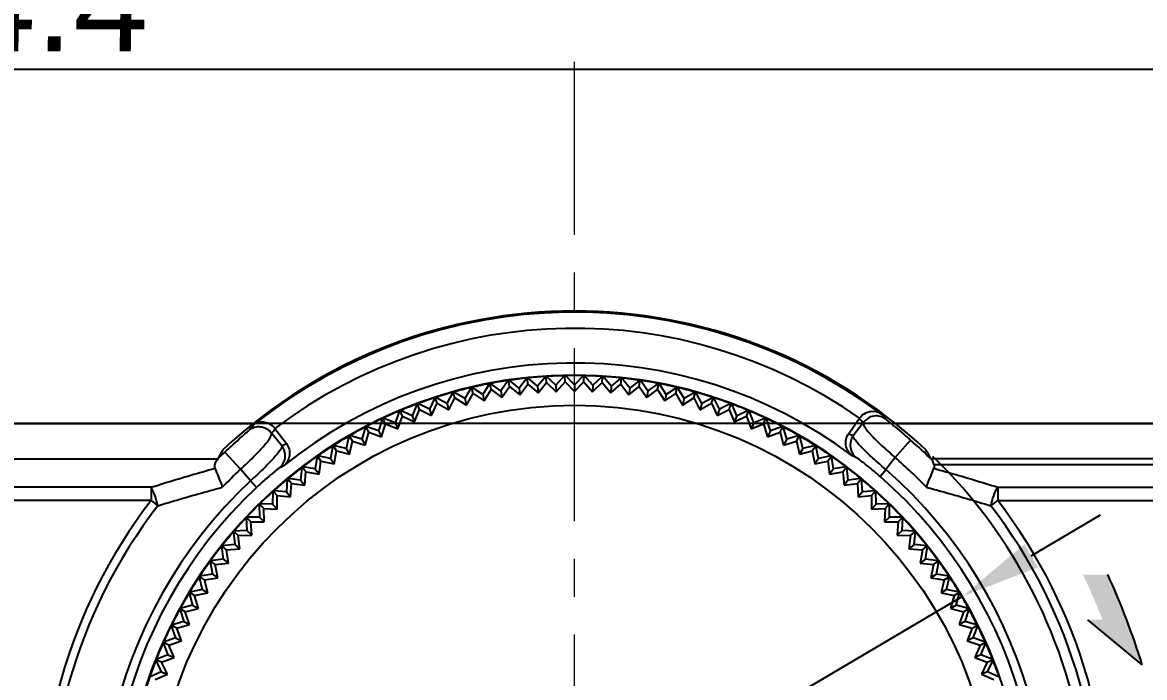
# Model space of a CAD drawing. Header units: millimetres. Extents: x 509 to 2357, y -197 to 647.
# Drawn here: x 2066.42 to 2101.29, y 605.44 to 625.79 of the extents above; entities that cross this region are included whole.
import ezdxf

# ---------------------------------------------------------------- set-up
doc = ezdxf.new("R2010")
doc.units = ezdxf.units.MM
doc.header["$PDMODE"] = 3
doc.header["$PDSIZE"] = 0.7
doc.linetypes.add('CENTER', pattern=[17.8, 10.75, -2.35, 2.35, -2.35])
doc.layers.get('0').update_dxf_attribs({"linetype": 'CONTINUOUS'})
doc.layers.get('Defpoints').update_dxf_attribs({"linetype": 'CONTINUOUS'})
doc.layers.add('3', color=112, linetype='CENTER', lineweight=15)
doc.layers.add('Dim', color=1, linetype='CONTINUOUS')
doc.layers.add('SU', color=7, linetype='CONTINUOUS')
doc.styles.add('OMI-1', font='arial.ttf', dxfattribs={"oblique": 1, "height": 3})
doc.dimstyles.new('1', dxfattribs={"dimtxt": 5, "dimasz": 2.5, "dimexe": 0.8, "dimexo": 0.3, "dimgap": 0.5, "dimtad": 1, "dimtoh": 1, "dimdec": 1, "dimzin": 0, "dimdsep": 46, "dimtxsty": 'OMI-1', "dimcen": 0, "dimclrd": 256, "dimclre": 256, "dimclrt": 256, "dimadec": 0, "dimazin": 0, "dimtfac": 0.8, "dimtdec": 1, "dimtix": 1, "dimtmove": 0, "dimatfit": 3, "dimfxl": 1, "dimtolj": 1, "dimtzin": 0, "dimarcsym": 0})

# ---------------------------------------------------------------- blocks, each defined once
blk = doc.blocks.new('*D4157')
at = {"layer": 'Defpoints', "color": 0}
for p in [(2099.283, 603.815), (2083.571, 600.835)]:
    blk.add_point(p, dxfattribs=at)
at = {"layer": 'Dim', "lineweight": -2}
for p, q in [((2101.739, 604.281), (2104.195, 604.747)), ((2115.731, 604.747), (2104.195, 604.747)), ((2083.571, 600.835), (2099.283, 603.815))]:
    blk.add_line(p, q, dxfattribs=at)
blk.add_arc((2083.571, 600.835), 15.991, 7.8728, 45.8284, dxfattribs=at)
at = {"layer": 'Dim'}
blk.add_solid([(2101.661, 604.691), (2101.816, 603.872), (2099.283, 603.815)], dxfattribs=at)
at = {"layer": 'Dim', "insert": (2110.213, 606.779), "char_height": 3, "attachment_point": 5, "style": 'OMI-1'}
blk.add_mtext('\\A1;R16.0', dxfattribs=at)
blk = doc.blocks.new('*D4158')
at = {"layer": 'Defpoints', "color": 0}
for p in [(2095.614, 607.948), (2071.529, 593.723)]:
    blk.add_point(p, dxfattribs=at)
at = {"layer": 'Dim', "lineweight": -2}
for p, q in [((2097.767, 609.219), (2099.919, 610.491)), ((2095.614, 607.948), (2071.529, 593.723)), ((2069.376, 592.452), (2059.505, 586.621)), ((2043.975, 586.621), (2059.505, 586.621))]:
    blk.add_line(p, q, dxfattribs=at)
blk.add_arc((2083.571, 600.835), 13.986, 125.9748, 213.8448, dxfattribs=at)
at = {"layer": 'Dim'}
for points in [[(2097.555, 609.578), (2097.978, 608.861), (2095.614, 607.948)], [(2069.588, 592.093), (2069.165, 592.81), (2071.529, 593.723)]]:
    blk.add_solid(points, dxfattribs=at)
at = {"layer": 'Dim', "insert": (2049.611, 588.737), "char_height": 3, "attachment_point": 5, "style": 'OMI-1'}
blk.add_mtext('\\A1;∅28.0', dxfattribs=at)
blk = doc.blocks.new('*D4173')
at = {"layer": 'Defpoints', "color": 0}
for p in [(2162.271, 624.344), (1967.871, 611.35), (2162.271, 611.35)]:
    blk.add_point(p, dxfattribs=at)
at = {"layer": 'Dim', "lineweight": -2}
for p, q in [((1967.871, 611.65), (1967.871, 625.144)), ((2162.271, 611.65), (2162.271, 625.144)), ((1970.371, 624.344), (2159.771, 624.344))]:
    blk.add_line(p, q, dxfattribs=at)
at = {"layer": 'Dim'}
for points in [[(1970.371, 624.76), (1970.371, 623.927), (1967.871, 624.344)], [(2159.771, 623.927), (2159.771, 624.76), (2162.271, 624.344)]]:
    blk.add_solid(points, dxfattribs=at)
at = {"layer": 'Dim', "insert": (2065.071, 626.375), "char_height": 3, "attachment_point": 5, "style": 'OMI-1'}
blk.add_mtext('\\A1;194.4', dxfattribs=at)

msp = doc.modelspace()

# ---------------------------------------------------------------- hatches: boundary and pattern name
h = msp.add_hatch(color=0)
h.dxf.hatch_style = 1
h.paths.add_polyline_path([(2100.148, 608.635), (2099.376, 608.635, -0.016662), (2099.982, 607.235), (2099.53, 607.235), (2101.216, 605.835, 0.031781), (2100.148, 608.635)], is_closed=False)

# ---------------------------------------------------------------- linework, layer by layer
at = {"color": 7, "linetype": 'Continuous'}
for p, q in [((2082.68, 614.793), (2082.425, 614.487)), ((2082.68, 614.793), (2082.695, 614.763)), ((2082.695, 614.763), (2082.706, 614.795)), ((2082.705, 614.606), (2082.695, 614.763)), ((2082.998, 614.523), (2082.706, 614.795)), ((2083.265, 614.818), (2082.998, 614.523)), ((2083.265, 614.818), (2083.279, 614.788)), ((2083.279, 614.788), (2083.292, 614.819)), ((2083.283, 614.63), (2083.279, 614.788)), ((2083.571, 614.535), (2083.292, 614.819)), ((2083.851, 614.819), (2083.571, 614.535)), ((2083.864, 614.788), (2083.851, 614.819)), ((2083.86, 614.63), (2083.864, 614.788)), ((2083.864, 614.788), (2083.878, 614.818)), ((2084.145, 614.523), (2083.878, 614.818)), ((2084.436, 614.795), (2084.145, 614.523)), ((2084.436, 614.795), (2084.448, 614.763)), ((2084.438, 614.606), (2084.448, 614.763)), ((2084.448, 614.763), (2084.463, 614.793)), ((2084.718, 614.487), (2084.463, 614.793)), ((2080.365, 614.449), (2080.164, 614.105)), ((2080.365, 614.449), (2080.385, 614.422)), ((2080.385, 614.422), (2080.391, 614.455)), ((2080.421, 614.268), (2080.385, 614.422)), ((2080.723, 614.236), (2080.391, 614.455)), ((2080.938, 614.571), (2080.723, 614.236)), ((2080.938, 614.571), (2080.957, 614.544)), ((2080.957, 614.544), (2080.964, 614.576)), ((2080.986, 614.388), (2080.957, 614.544)), ((2081.287, 614.344), (2080.964, 614.576)), ((2081.515, 614.669), (2081.287, 614.344)), ((2081.321, 614.14), (2081.556, 614.485)), ((2081.515, 614.669), (2081.533, 614.641)), ((2081.533, 614.641), (2081.541, 614.673)), ((2081.556, 614.485), (2081.533, 614.641)), ((2081.854, 614.427), (2081.541, 614.673)), ((2081.556, 614.485), (2081.88, 614.223)), ((2082.096, 614.743), (2081.854, 614.427)), ((2081.854, 614.427), (2081.88, 614.223)), ((2081.88, 614.223), (2082.129, 614.557)), ((2082.096, 614.743), (2082.113, 614.714)), ((2082.113, 614.714), (2082.123, 614.746)), ((2082.129, 614.557), (2082.113, 614.714)), ((2082.425, 614.487), (2082.123, 614.746)), ((2082.129, 614.557), (2082.442, 614.282)), ((2082.425, 614.487), (2082.442, 614.282)), ((2082.442, 614.282), (2082.705, 614.606)), ((2082.705, 614.606), (2083.006, 614.317)), ((2082.998, 614.523), (2083.006, 614.317)), ((2083.006, 614.317), (2083.283, 614.63)), ((2083.283, 614.63), (2083.571, 614.329)), ((2083.571, 614.329), (2083.86, 614.63)), ((2083.571, 614.535), (2083.571, 614.329)), ((2083.86, 614.63), (2084.137, 614.317)), ((2084.137, 614.317), (2084.438, 614.606)), ((2084.145, 614.523), (2084.137, 614.317)), ((2084.438, 614.606), (2084.701, 614.282)), ((2084.701, 614.282), (2085.014, 614.557)), ((2084.718, 614.487), (2084.701, 614.282)), ((2085.02, 614.746), (2084.718, 614.487)), ((2085.014, 614.557), (2085.03, 614.714)), ((2085.014, 614.557), (2085.263, 614.223)), ((2085.02, 614.746), (2085.03, 614.714)), ((2085.03, 614.714), (2085.047, 614.743)), ((2085.289, 614.427), (2085.047, 614.743)), ((2085.263, 614.223), (2085.587, 614.485)), ((2085.289, 614.427), (2085.263, 614.223)), ((2085.602, 614.673), (2085.289, 614.427)), ((2085.587, 614.485), (2085.61, 614.641)), ((2085.587, 614.485), (2085.822, 614.14)), ((2085.602, 614.673), (2085.61, 614.641)), ((2085.61, 614.641), (2085.628, 614.669)), ((2085.856, 614.344), (2085.628, 614.669)), ((2086.179, 614.576), (2085.856, 614.344)), ((2086.157, 614.388), (2086.186, 614.544)), ((2086.179, 614.576), (2086.186, 614.544)), ((2086.186, 614.544), (2086.205, 614.571)), ((2086.42, 614.236), (2086.205, 614.571)), ((2086.752, 614.455), (2086.42, 614.236)), ((2086.722, 614.268), (2086.758, 614.422)), ((2086.752, 614.455), (2086.758, 614.422)), ((2086.758, 614.422), (2086.778, 614.449)), ((2086.979, 614.105), (2086.778, 614.449)), ((2079.237, 614.133), (2079.066, 613.773)), ((2079.237, 614.133), (2079.259, 614.108)), ((2079.259, 614.108), (2079.262, 614.141)), ((2079.308, 613.958), (2079.259, 614.108)), ((2079.612, 613.951), (2079.262, 614.141)), ((2079.798, 614.303), (2079.612, 613.951)), ((2079.671, 613.753), (2079.861, 614.125)), ((2079.798, 614.303), (2079.819, 614.277)), ((2079.819, 614.277), (2079.823, 614.31)), ((2079.861, 614.125), (2079.819, 614.277)), ((2080.164, 614.105), (2079.823, 614.31)), ((2079.861, 614.125), (2080.216, 613.905)), ((2080.164, 614.105), (2080.216, 613.905)), ((2080.216, 613.905), (2080.421, 614.268)), ((2080.421, 614.268), (2080.766, 614.034)), ((2080.723, 614.236), (2080.766, 614.034)), ((2080.766, 614.034), (2080.986, 614.388)), ((2080.986, 614.388), (2081.321, 614.14)), ((2081.287, 614.344), (2081.321, 614.14)), ((2085.822, 614.14), (2086.157, 614.388)), ((2085.856, 614.344), (2085.822, 614.14)), ((2086.157, 614.388), (2086.377, 614.034)), ((2086.377, 614.034), (2086.722, 614.268)), ((2086.42, 614.236), (2086.377, 614.034)), ((2086.722, 614.268), (2086.927, 613.905)), ((2086.927, 613.905), (2087.282, 614.125)), ((2086.979, 614.105), (2086.927, 613.905)), ((2087.32, 614.31), (2086.979, 614.105)), ((2087.282, 614.125), (2087.324, 614.277)), ((2087.282, 614.125), (2087.472, 613.753)), ((2087.32, 614.31), (2087.324, 614.277)), ((2087.324, 614.277), (2087.345, 614.303)), ((2087.531, 613.951), (2087.345, 614.303)), ((2087.881, 614.141), (2087.531, 613.951)), ((2087.835, 613.958), (2087.884, 614.108)), ((2087.881, 614.141), (2087.884, 614.108)), ((2087.884, 614.108), (2087.906, 614.133)), ((2088.077, 613.773), (2087.906, 614.133)), ((2078.139, 613.724), (2077.999, 613.351)), ((2078.139, 613.724), (2078.164, 613.7)), ((2078.164, 613.7), (2078.164, 613.734)), ((2078.528, 613.573), (2078.164, 613.734)), ((2078.684, 613.94), (2078.528, 613.573)), ((2078.604, 613.382), (2078.762, 613.767)), ((2078.684, 613.94), (2078.707, 613.915)), ((2078.707, 613.915), (2078.709, 613.949)), ((2078.762, 613.767), (2078.707, 613.915)), ((2079.066, 613.773), (2078.709, 613.949)), ((2078.762, 613.767), (2079.134, 613.579)), ((2079.066, 613.773), (2079.134, 613.579)), ((2079.134, 613.579), (2079.308, 613.958)), ((2079.308, 613.958), (2079.671, 613.753)), ((2079.612, 613.951), (2079.671, 613.753)), ((2087.472, 613.753), (2087.835, 613.958)), ((2087.531, 613.951), (2087.472, 613.753)), ((2087.835, 613.958), (2088.009, 613.579)), ((2088.077, 613.773), (2088.009, 613.579)), ((2088.009, 613.579), (2088.381, 613.767)), ((2088.434, 613.949), (2088.077, 613.773)), ((2088.381, 613.767), (2088.436, 613.915)), ((2088.381, 613.767), (2088.539, 613.382)), ((2088.434, 613.949), (2088.436, 613.915)), ((2088.436, 613.915), (2088.459, 613.94)), ((2088.615, 613.573), (2088.459, 613.94)), ((2088.979, 613.734), (2088.615, 613.573)), ((2088.979, 613.734), (2088.979, 613.7)), ((2088.979, 613.7), (2089.003, 613.724)), ((2089.144, 613.351), (2089.003, 613.724)), ((2077.605, 613.485), (2077.48, 613.107)), ((2077.605, 613.485), (2077.63, 613.463)), ((2077.63, 613.463), (2077.628, 613.496)), ((2077.999, 613.351), (2077.628, 613.496)), ((2077.697, 613.32), (2077.63, 613.463)), ((2078.083, 613.162), (2078.225, 613.555)), ((2078.225, 613.555), (2078.164, 613.7)), ((2078.225, 613.555), (2078.604, 613.382)), ((2078.528, 613.573), (2078.604, 613.382)), ((2088.615, 613.573), (2088.539, 613.382)), ((2088.539, 613.382), (2088.918, 613.555)), ((2088.918, 613.555), (2088.979, 613.7)), ((2088.918, 613.555), (2089.06, 613.162)), ((2089.514, 613.496), (2089.144, 613.351)), ((2089.446, 613.32), (2089.513, 613.463)), ((2089.514, 613.496), (2089.513, 613.463)), ((2089.513, 613.463), (2089.538, 613.485)), ((2089.663, 613.107), (2089.538, 613.485)), ((2092.095, 613.016), (2092.433, 613.499)), ((1978.071, 613.335), (2073.6, 613.335)), ((2074.485, 612.634), (2074.162, 613.026)), ((2074.266, 613.176), (2074.621, 612.706)), ((2077.08, 613.224), (2076.971, 612.841)), ((2077.071, 612.66), (2077.179, 613.063)), ((2077.08, 613.224), (2077.106, 613.203)), ((2077.106, 613.203), (2077.104, 613.236)), ((2077.48, 613.107), (2077.104, 613.236)), ((2077.179, 613.063), (2077.106, 613.203)), ((2077.179, 613.063), (2077.572, 612.922)), ((2077.48, 613.107), (2077.572, 612.922)), ((2077.572, 612.922), (2077.697, 613.32)), ((2077.697, 613.32), (2078.083, 613.162)), ((2077.999, 613.351), (2078.083, 613.162)), ((2089.144, 613.351), (2089.06, 613.162)), ((2089.06, 613.162), (2089.446, 613.32)), ((2089.446, 613.32), (2089.571, 612.922)), ((2089.663, 613.107), (2089.571, 612.922)), ((2089.571, 612.922), (2089.964, 613.063)), ((2090.039, 613.236), (2089.663, 613.107)), ((2089.964, 613.063), (2090.037, 613.203)), ((2089.964, 613.063), (2090.072, 612.66)), ((2090.039, 613.236), (2090.037, 613.203)), ((2090.037, 613.203), (2090.063, 613.224)), ((2090.172, 612.841), (2090.063, 613.224)), ((2092.542, 613.353), (2092.233, 612.95)), ((2093.541, 613.335), (2152.071, 613.335)), ((2076.567, 612.941), (2076.475, 612.554)), ((2076.567, 612.941), (2076.594, 612.921)), ((2076.581, 612.377), (2076.673, 612.784)), ((2076.594, 612.921), (2076.59, 612.954)), ((2076.971, 612.841), (2076.59, 612.954)), ((2076.673, 612.784), (2076.594, 612.921)), ((2076.673, 612.784), (2077.071, 612.66)), ((2076.971, 612.841), (2077.071, 612.66)), ((2090.172, 612.841), (2090.072, 612.66)), ((2090.072, 612.66), (2090.47, 612.784)), ((2090.553, 612.954), (2090.172, 612.841)), ((2090.47, 612.784), (2090.549, 612.921)), ((2090.47, 612.784), (2090.562, 612.377)), ((2090.553, 612.954), (2090.549, 612.921)), ((2090.549, 612.921), (2090.576, 612.941)), ((2090.668, 612.554), (2090.576, 612.941)), ((2093.543, 612.274), (2094.017, 612.818)), ((2072.706, 612.439), (2073.2, 611.912)), ((2075.607, 612.295), (2075.6, 612.328)), ((2075.99, 612.246), (2075.6, 612.328)), ((2076.066, 612.637), (2075.99, 612.246)), ((2076.066, 612.637), (2076.094, 612.618)), ((2076.094, 612.618), (2076.089, 612.651)), ((2076.475, 612.554), (2076.089, 612.651)), ((2076.178, 612.485), (2076.094, 612.618)), ((2076.104, 612.075), (2076.178, 612.485)), ((2076.178, 612.485), (2076.581, 612.377)), ((2076.475, 612.554), (2076.581, 612.377)), ((2090.668, 612.554), (2090.562, 612.377)), ((2090.562, 612.377), (2090.964, 612.485)), ((2091.054, 612.651), (2090.668, 612.554)), ((2090.964, 612.485), (2091.049, 612.618)), ((2090.964, 612.485), (2091.039, 612.075)), ((2091.054, 612.651), (2091.049, 612.618)), ((2091.049, 612.618), (2091.077, 612.637)), ((2091.153, 612.246), (2091.077, 612.637)), ((2091.543, 612.328), (2091.153, 612.246)), ((2091.543, 612.328), (2091.536, 612.295)), ((2072.491, 612.224), (1980.181, 612.224)), ((2075.105, 611.968), (2075.062, 611.572)), ((2075.105, 611.968), (2075.134, 611.951)), ((2075.134, 611.951), (2075.126, 611.984)), ((2075.519, 611.919), (2075.126, 611.984)), ((2075.579, 612.313), (2075.519, 611.919)), ((2075.579, 612.313), (2075.607, 612.295)), ((2075.697, 612.165), (2075.607, 612.295)), ((2075.64, 611.752), (2075.697, 612.165)), ((2075.697, 612.165), (2076.104, 612.075)), ((2075.99, 612.246), (2076.104, 612.075)), ((2091.153, 612.246), (2091.039, 612.075)), ((2091.039, 612.075), (2091.446, 612.165)), ((2091.446, 612.165), (2091.536, 612.295)), ((2091.446, 612.165), (2091.503, 611.752)), ((2091.536, 612.295), (2091.564, 612.313)), ((2091.624, 611.919), (2091.564, 612.313)), ((2092.017, 611.984), (2091.624, 611.919)), ((2092.017, 611.984), (2092.009, 611.951)), ((2092.009, 611.951), (2092.038, 611.968)), ((2092.081, 611.572), (2092.038, 611.968)), ((2093.543, 612.274), (2093.253, 611.898)), ((2131.577, 612.237), (2094.653, 612.237)), ((2131.577, 612.05), (2094.744, 612.05)), ((2073.503, 611.547), (2073.2, 611.912)), ((2074.676, 611.588), (2074.667, 611.62)), ((2075.062, 611.572), (2074.667, 611.62)), ((2075.23, 611.825), (2075.134, 611.951)), ((2075.19, 611.41), (2075.23, 611.825)), ((2075.23, 611.825), (2075.64, 611.752)), ((2075.519, 611.919), (2075.64, 611.752)), ((2091.624, 611.919), (2091.503, 611.752)), ((2091.503, 611.752), (2091.913, 611.825)), ((2091.913, 611.825), (2092.009, 611.951)), ((2091.913, 611.825), (2091.953, 611.41)), ((2092.476, 611.62), (2092.081, 611.572)), ((2092.476, 611.62), (2092.467, 611.588)), ((2093.07, 611.689), (2093.253, 611.898)), ((2070.416, 611.35), (2036.571, 611.35)), ((2070.416, 611.35), (2070.416, 610.937)), ((2073.503, 611.547), (2073.693, 611.344)), ((2074.646, 611.603), (2074.62, 611.206)), ((2074.646, 611.603), (2074.676, 611.588)), ((2074.777, 611.466), (2074.676, 611.588)), ((2074.754, 611.05), (2074.777, 611.466)), ((2074.777, 611.466), (2075.19, 611.41)), ((2075.062, 611.572), (2075.19, 611.41)), ((2092.081, 611.572), (2091.953, 611.41)), ((2091.953, 611.41), (2092.366, 611.466)), ((2092.366, 611.466), (2092.467, 611.588)), ((2092.366, 611.466), (2092.389, 611.05)), ((2092.467, 611.588), (2092.497, 611.603)), ((2092.523, 611.206), (2092.497, 611.603)), ((2096.727, 611.35), (2096.727, 610.937)), ((2096.727, 611.35), (2131.723, 611.35)), ((2070.416, 610.937), (2036.571, 610.937)), ((2070.416, 610.937), (2070.628, 610.775)), ((2074.203, 611.22), (2074.193, 610.822)), ((2074.203, 611.22), (2074.234, 611.206)), ((2074.234, 611.206), (2074.223, 611.238)), ((2074.62, 611.206), (2074.223, 611.238)), ((2074.339, 611.089), (2074.234, 611.206)), ((2074.334, 610.672), (2074.339, 611.089)), ((2074.339, 611.089), (2074.754, 611.05)), ((2074.62, 611.206), (2074.754, 611.05)), ((2092.523, 611.206), (2092.389, 611.05)), ((2092.389, 611.05), (2092.804, 611.089)), ((2092.92, 611.238), (2092.523, 611.206)), ((2092.804, 611.089), (2092.909, 611.206)), ((2092.804, 611.089), (2092.809, 610.672)), ((2092.92, 611.238), (2092.909, 611.206)), ((2092.909, 611.206), (2092.94, 611.22)), ((2092.95, 610.822), (2092.94, 611.22)), ((2096.515, 610.775), (2096.727, 610.937)), ((2096.727, 610.937), (2131.723, 610.937)), ((2073.777, 610.819), (2073.783, 610.421)), ((2073.777, 610.819), (2073.807, 610.806)), ((2073.807, 610.806), (2073.795, 610.837)), ((2074.193, 610.822), (2073.795, 610.837)), ((2073.918, 610.693), (2073.807, 610.806)), ((2073.931, 610.276), (2073.918, 610.693)), ((2073.918, 610.693), (2074.334, 610.672)), ((2074.193, 610.822), (2074.334, 610.672)), ((2092.95, 610.822), (2092.809, 610.672)), ((2092.809, 610.672), (2093.225, 610.693)), ((2093.348, 610.837), (2092.95, 610.822)), ((2093.225, 610.693), (2093.212, 610.276)), ((2093.225, 610.693), (2093.335, 610.806)), ((2093.348, 610.837), (2093.335, 610.806)), ((2093.335, 610.806), (2093.366, 610.819)), ((2093.36, 610.421), (2093.366, 610.819)), ((2073.367, 610.4), (2073.39, 610.003)), ((2073.367, 610.4), (2073.398, 610.388)), ((2073.783, 610.421), (2073.385, 610.419)), ((2073.398, 610.388), (2073.385, 610.419)), ((2073.514, 610.28), (2073.398, 610.388)), ((2073.544, 609.864), (2073.514, 610.28)), ((2073.514, 610.28), (2073.931, 610.276)), ((2073.783, 610.421), (2073.931, 610.276)), ((2093.36, 610.421), (2093.212, 610.276)), ((2093.212, 610.276), (2093.629, 610.28)), ((2093.758, 610.419), (2093.36, 610.421)), ((2093.629, 610.28), (2093.599, 609.864)), ((2093.629, 610.28), (2093.744, 610.388)), ((2093.758, 610.419), (2093.744, 610.388)), ((2093.744, 610.388), (2093.776, 610.4)), ((2093.753, 610.003), (2093.776, 610.4)), ((2072.975, 609.964), (2073.015, 609.568)), ((2072.975, 609.964), (2073.007, 609.954)), ((2073.39, 610.003), (2072.993, 609.984)), ((2073.007, 609.954), (2072.993, 609.984)), ((2073.127, 609.851), (2073.007, 609.954)), ((2073.39, 610.003), (2073.544, 609.864)), ((2093.753, 610.003), (2093.599, 609.864)), ((2094.15, 609.984), (2093.753, 610.003)), ((2094.016, 609.851), (2094.136, 609.954)), ((2094.128, 609.568), (2094.167, 609.964)), ((2094.15, 609.984), (2094.136, 609.954)), ((2094.136, 609.954), (2094.167, 609.964)), ((2073.015, 609.568), (2072.619, 609.533)), ((2072.635, 609.504), (2072.619, 609.533)), ((2073.015, 609.568), (2073.174, 609.437)), ((2073.127, 609.851), (2073.544, 609.864)), ((2073.174, 609.437), (2073.127, 609.851)), ((2093.599, 609.864), (2094.016, 609.851)), ((2094.016, 609.851), (2093.969, 609.437)), ((2094.128, 609.568), (2093.969, 609.437)), ((2094.524, 609.533), (2094.128, 609.568)), ((2094.524, 609.533), (2094.508, 609.504)), ((2072.602, 609.512), (2072.659, 609.118)), ((2072.602, 609.512), (2072.635, 609.504)), ((2072.759, 609.406), (2072.635, 609.504)), ((2072.759, 609.406), (2073.174, 609.437)), ((2072.823, 608.994), (2072.759, 609.406)), ((2093.969, 609.437), (2094.384, 609.406)), ((2094.384, 609.406), (2094.32, 608.994)), ((2094.384, 609.406), (2094.508, 609.504)), ((2094.484, 609.118), (2094.54, 609.512)), ((2094.508, 609.504), (2094.54, 609.512)), ((2072.249, 609.046), (2072.322, 608.654)), ((2072.249, 609.046), (2072.281, 609.038)), ((2072.659, 609.118), (2072.264, 609.067)), ((2072.281, 609.038), (2072.264, 609.067)), ((2072.409, 608.945), (2072.281, 609.038)), ((2072.409, 608.945), (2072.823, 608.994)), ((2072.491, 608.536), (2072.409, 608.945)), ((2072.659, 609.118), (2072.823, 608.994)), ((2094.484, 609.118), (2094.32, 608.994)), ((2094.32, 608.994), (2094.734, 608.945)), ((2094.879, 609.067), (2094.484, 609.118)), ((2094.734, 608.945), (2094.652, 608.536)), ((2094.734, 608.945), (2094.862, 609.038)), ((2094.821, 608.654), (2094.894, 609.046)), ((2094.879, 609.067), (2094.862, 609.038)), ((2094.862, 609.038), (2094.894, 609.046)), ((2071.915, 608.564), (2072.004, 608.176)), ((2071.915, 608.564), (2071.948, 608.558)), ((2072.322, 608.654), (2071.93, 608.586)), ((2071.948, 608.558), (2071.93, 608.586)), ((2072.079, 608.471), (2071.948, 608.558)), ((2072.079, 608.471), (2072.491, 608.536)), ((2072.322, 608.654), (2072.491, 608.536)), ((2094.821, 608.654), (2094.652, 608.536)), ((2094.652, 608.536), (2095.064, 608.471)), ((2095.213, 608.586), (2094.821, 608.654)), ((2095.064, 608.471), (2095.195, 608.558)), ((2095.139, 608.176), (2095.228, 608.564)), ((2095.213, 608.586), (2095.195, 608.558)), ((2095.195, 608.558), (2095.228, 608.564)), ((2072.004, 608.176), (2071.615, 608.092)), ((2072.004, 608.176), (2072.178, 608.066)), ((2072.178, 608.066), (2072.079, 608.471)), ((2095.064, 608.471), (2094.965, 608.066)), ((2095.139, 608.176), (2094.965, 608.066)), ((2095.528, 608.092), (2095.139, 608.176)), ((2071.601, 608.069), (2071.707, 607.685)), ((2071.601, 608.069), (2071.635, 608.065)), ((2071.635, 608.065), (2071.615, 608.092)), ((2071.77, 607.983), (2071.635, 608.065)), ((2071.77, 607.983), (2072.178, 608.066)), ((2071.886, 607.582), (2071.77, 607.983)), ((2094.965, 608.066), (2095.373, 607.983)), ((2095.373, 607.983), (2095.257, 607.582)), ((2095.373, 607.983), (2095.508, 608.065)), ((2095.436, 607.685), (2095.541, 608.069)), ((2095.528, 608.092), (2095.508, 608.065)), ((2095.508, 608.065), (2095.541, 608.069)), ((2071.309, 607.562), (2071.43, 607.183)), ((2071.309, 607.562), (2071.342, 607.558)), ((2071.707, 607.685), (2071.322, 607.585)), ((2071.342, 607.558), (2071.322, 607.585)), ((2071.481, 607.482), (2071.342, 607.558)), ((2071.481, 607.482), (2071.886, 607.582)), ((2071.613, 607.087), (2071.481, 607.482)), ((2071.707, 607.685), (2071.886, 607.582)), ((2095.436, 607.685), (2095.257, 607.582)), ((2095.257, 607.582), (2095.662, 607.482)), ((2095.821, 607.585), (2095.436, 607.685)), ((2095.662, 607.482), (2095.53, 607.087)), ((2095.662, 607.482), (2095.801, 607.558)), ((2095.712, 607.183), (2095.834, 607.562)), ((2095.821, 607.585), (2095.801, 607.558)), ((2095.801, 607.558), (2095.834, 607.562)), ((2071.43, 607.183), (2071.05, 607.066)), ((2071.213, 606.97), (2071.613, 607.087)), ((2071.43, 607.183), (2071.613, 607.087)), ((2095.712, 607.183), (2095.53, 607.087)), ((2095.53, 607.087), (2095.93, 606.97)), ((2096.093, 607.066), (2095.712, 607.183)), ((2071.038, 607.042), (2071.175, 606.669)), ((2071.038, 607.042), (2071.072, 607.04)), ((2071.072, 607.04), (2071.05, 607.066)), ((2071.213, 606.97), (2071.072, 607.04)), ((2071.362, 606.581), (2071.213, 606.97)), ((2095.93, 606.97), (2095.781, 606.581)), ((2095.93, 606.97), (2096.071, 607.04)), ((2095.968, 606.669), (2096.105, 607.042)), ((2096.093, 607.066), (2096.071, 607.04)), ((2096.071, 607.04), (2096.105, 607.042)), ((2070.789, 606.512), (2070.942, 606.144)), ((2070.789, 606.512), (2070.823, 606.512)), ((2071.175, 606.669), (2070.8, 606.536)), ((2070.823, 606.512), (2070.8, 606.536)), ((2070.967, 606.447), (2070.823, 606.512)), ((2070.967, 606.447), (2071.362, 606.581)), ((2071.132, 606.064), (2070.967, 606.447)), ((2071.175, 606.669), (2071.362, 606.581)), ((2095.968, 606.669), (2095.781, 606.581)), ((2095.781, 606.581), (2096.176, 606.447)), ((2096.343, 606.536), (2095.968, 606.669)), ((2096.176, 606.447), (2096.011, 606.064)), ((2096.176, 606.447), (2096.32, 606.512)), ((2096.201, 606.144), (2096.354, 606.512)), ((2096.343, 606.536), (2096.32, 606.512)), ((2096.32, 606.512), (2096.354, 606.512)), ((2070.942, 606.144), (2070.572, 605.996)), ((2070.743, 605.915), (2071.132, 606.064)), ((2070.942, 606.144), (2071.132, 606.064)), ((2096.201, 606.144), (2096.011, 606.064)), ((2096.011, 606.064), (2096.4, 605.915)), ((2096.57, 605.996), (2096.201, 606.144)), ((2070.563, 605.972), (2070.596, 605.973)), ((2070.563, 605.972), (2070.731, 605.611)), ((2070.596, 605.973), (2070.572, 605.996)), ((2070.743, 605.915), (2070.596, 605.973)), ((2070.924, 605.539), (2070.743, 605.915)), ((2096.4, 605.915), (2096.219, 605.539)), ((2096.4, 605.915), (2096.547, 605.973)), ((2096.412, 605.611), (2096.58, 605.972)), ((2096.57, 605.996), (2096.547, 605.973)), ((2096.547, 605.973), (2096.58, 605.972)), ((2070.731, 605.611), (2070.368, 605.447)), ((2070.392, 605.425), (2070.368, 605.447)), ((2070.542, 605.373), (2070.924, 605.539)), ((2070.731, 605.611), (2070.924, 605.539)), ((2096.412, 605.611), (2096.219, 605.539)), ((2096.219, 605.539), (2096.601, 605.373)), ((2096.775, 605.447), (2096.412, 605.611)), ((2096.775, 605.447), (2096.751, 605.425))]:
    msp.add_line(p, q, dxfattribs=at)
at = {"color": 0}
msp.add_line((2101.216, 605.835), (2099.53, 607.235), dxfattribs=at)
at = {"color": 7, "linetype": 'Continuous'}
msp.add_circle((2083.571, 600.835), 13.065, dxfattribs=at)
for centre, radius, start, end in [((2083.571, 600.835), 15.991, 46.9033, 133.0967), ((2083.571, 600.835), 15.956, 53.3193, 128.7166), ((2083.571, 600.835), 15.456, 55.0179, 127.0179), ((2083.571, 600.835), 14.376, 53.0874, 128.9485), ((2083.571, 600.835), 14, 0.0556, 179.9444), ((2083.571, 600.835), 13.986, 93.6542, 95.9458), ((2083.571, 600.835), 13.986, 91.2542, 93.5458), ((2083.571, 600.835), 13.986, 88.8542, 91.1458), ((2083.571, 600.835), 13.986, 86.4542, 88.7458), ((2083.571, 600.835), 13.986, 84.0542, 86.3458), ((2083.571, 600.835), 13.986, 103.2542, 105.5458), ((2083.571, 600.835), 13.986, 100.8542, 103.1458), ((2083.571, 600.835), 13.986, 98.4542, 100.7458), ((2083.571, 600.835), 13.986, 96.0542, 98.3458), ((2083.571, 600.835), 13.986, 81.6542, 83.9458), ((2083.571, 600.835), 13.986, 79.2542, 81.5458), ((2083.571, 600.835), 13.986, 76.8542, 79.1458), ((2083.571, 600.835), 13.986, 74.4542, 76.7458), ((2083.571, 600.835), 13.986, 108.0542, 110.3458), ((2083.571, 600.835), 13.986, 105.6542, 107.9458), ((2083.571, 600.835), 13.986, 72.0542, 74.3458), ((2083.571, 600.835), 13.986, 69.6542, 71.9458), ((2083.571, 600.835), 13.986, 112.8542, 115.1458), ((2083.571, 600.835), 13.986, 110.4542, 112.7458), ((2083.571, 600.835), 13.986, 67.2542, 69.5458), ((2083.571, 600.835), 13.986, 64.8542, 67.1458), ((2083.571, 600.835), 13.986, 115.2542, 117.5458), ((2083.571, 600.835), 13.986, 62.4542, 64.7458), ((2080.177, 602.474), 16.47, 41.343, 41.9632), ((2080.573, 602.171), 16.981, 41.6857, 42.4485), ((2086.521, 602.276), 16.981, 139.5873, 140.3502), ((2086.905, 602.593), 16.47, 140.0727, 140.6929), ((2083.571, 600.835), 13.986, 117.6542, 119.9458), ((2083.571, 600.835), 13.986, 60.0542, 62.3458), ((2085.332, 598.87), 15.68, 63.8892, 64.4498), ((2081.882, 598.809), 15.68, 117.5861, 118.1467), ((2083.571, 600.835), 13.986, 120.0542, 122.3458), ((2083.571, 600.835), 13.986, 57.6542, 59.9458), ((2083.571, 600.835), 15.896, 45.661, 48.9191), ((2083.571, 600.835), 15.896, 133.1168, 134.2195), ((2083.571, 600.835), 13.986, 122.4542, 124.7458), ((2083.571, 600.835), 13.986, 55.2542, 57.5458), ((2085.753, 598.603), 15.168, 64.273, 64.8225), ((2081.471, 598.527), 15.168, 117.2134, 117.7629), ((2083.571, 600.835), 13.986, 127.2542, 129.5458), ((2083.571, 600.835), 13.986, 124.8542, 127.1458), ((2083.571, 600.835), 13.986, 52.8542, 55.1458), ((2083.571, 600.835), 13.986, 50.4542, 52.7458), ((2083.571, 600.835), 15.175, 43.8659, 48.9191), ((2083.571, 600.835), 14.701, 133.2285, 48.8074), ((2083.571, 600.835), 14.423, 133.2285, 48.8074), ((2083.571, 600.835), 15.175, 133.1168, 136.1341), ((2083.571, 600.835), 13.986, 129.6542, 131.9458), ((2083.571, 600.835), 13.986, 48.0542, 50.3458), ((2083.571, 600.835), 16.586, 142.4789, 37.521), ((2083.571, 600.835), 13.986, 132.0542, 134.3458), ((2083.571, 600.835), 13.986, 45.6542, 47.9458), ((2083.571, 600.835), 16.32, 142.4789, 37.521), ((2083.571, 600.835), 13.986, 134.4542, 136.7458), ((2083.571, 600.835), 13.986, 43.2542, 45.5458), ((2083.571, 600.835), 13.986, 136.8542, 139.1458), ((2083.571, 600.835), 13.986, 40.8542, 43.1458), ((2083.571, 600.835), 13.986, 139.2542, 141.5458), ((2083.571, 600.835), 13.986, 38.4542, 40.7458), ((2083.571, 600.835), 13.986, 141.6542, 143.9458), ((2083.571, 600.835), 13.986, 36.0542, 38.3458), ((2083.571, 600.835), 13.986, 144.0542, 146.3458), ((2083.571, 600.835), 13.986, 33.6542, 35.9458), ((2083.571, 600.835), 13.986, 146.4542, 148.7458), ((2083.571, 600.835), 13.986, 31.2542, 33.5458), ((2083.571, 600.835), 13.986, 148.8542, 151.1458), ((2083.571, 600.835), 13.986, 28.8542, 31.1458), ((2083.571, 600.835), 13.986, 151.2542, 153.5458), ((2083.571, 600.835), 13.986, 26.4542, 28.7458), ((2083.571, 600.835), 13.986, 153.6542, 155.9458), ((2083.571, 600.835), 13.986, 24.0542, 26.3458), ((2083.571, 600.835), 13.986, 156.0542, 158.3458), ((2083.571, 600.835), 13.986, 21.6542, 23.9458), ((2083.571, 600.835), 13.986, 158.4542, 160.7458), ((2083.571, 600.835), 13.986, 19.2542, 21.5458)]:
    msp.add_arc(centre, radius, start, end, dxfattribs=at)
at = {"color": 0}
msp.add_arc((2078.678, 598.835), 23.6, 17.2541, 24.5353, dxfattribs=at)
at = {"color": 7, "linetype": 'Continuous'}
for start_param, end_param in [(1.01836, 1.042703), (-1.041973, -1.01836)]:
    msp.add_ellipse((2083.571, 605.369), major_axis=(0, 13.612), ratio=0.942905, start_param=start_param, end_param=end_param, dxfattribs=at)
for points, knots in [([(2092.433, 613.499), (2092.476, 613.56), (2092.588, 613.654), (2092.825, 613.738), (2093.015, 613.695), (2093.103, 613.632)], [0, 0, 0, 0, 0.3006, 0.563701, 1, 1, 1, 1]), ([(2074.266, 613.176), (2074.221, 613.236), (2074.106, 613.325), (2073.866, 613.401), (2073.677, 613.351), (2073.591, 613.285)], [0, 0, 0, 0, 0.3006, 0.563701, 1, 1, 1, 1]), ([(2093.254, 613.464), (2093.151, 613.543), (2092.866, 613.619), (2092.617, 613.46), (2092.542, 613.353)], [0, 0, 0, 0, 0.49934, 1, 1, 1, 1]), ([(2093.254, 613.464), (2093.276, 613.44), (2093.359, 613.376), (2093.517, 613.241), (2093.75, 613.05), (2093.923, 612.9), (2094.017, 612.818)], [0, 0, 0, 0, 0.096814, 0.311492, 0.625788, 1, 1, 1, 1]), ([(2072.706, 612.439), (2072.797, 612.524), (2072.966, 612.68), (2073.192, 612.88), (2073.345, 613.021), (2073.425, 613.087), (2073.446, 613.112)], [0, 0, 0, 0, 0.374163, 0.688488, 0.903165, 1, 1, 1, 1]), ([(2073.2, 611.912), (2073.333, 612.033), (2073.575, 612.261), (2073.848, 612.545), (2074.015, 612.744), (2074.099, 612.86), (2074.149, 612.949), (2074.165, 613.005), (2074.162, 613.026)], [0, 0, 0, 0, 0.362318, 0.670795, 0.7924, 0.888134, 0.956864, 1, 1, 1, 1]), ([(2074.162, 613.026), (2074.083, 613.131), (2073.829, 613.281), (2073.547, 613.195), (2073.446, 613.112)], [0, 0, 0, 0, 0.50066, 1, 1, 1, 1]), ([(2092.206, 612.33), (2092.106, 612.405), (2091.958, 612.642), (2092.023, 612.914), (2092.095, 613.016)], [0, 0, 0, 0, 0.500066, 1, 1, 1, 1]), ([(2092.542, 613.353), (2092.54, 613.332), (2092.558, 613.276), (2092.611, 613.189), (2092.699, 613.076), (2092.873, 612.883), (2093.156, 612.609), (2093.406, 612.389), (2093.543, 612.274)], [0, 0, 0, 0, 0.04312, 0.111862, 0.207611, 0.329219, 0.637644, 1, 1, 1, 1]), ([(2074.621, 612.706), (2074.696, 612.606), (2074.77, 612.337), (2074.632, 612.094), (2074.534, 612.016)], [0, 0, 0, 0, 0.499975, 1, 1, 1, 1]), ([(2092.233, 612.95), (2092.162, 612.848), (2092.096, 612.58), (2092.239, 612.343), (2092.337, 612.267)], [0, 0, 0, 0, 0.500632, 1, 1, 1, 1]), ([(2093.253, 611.898), (2093.116, 612.014), (2092.865, 612.233), (2092.579, 612.502), (2092.401, 612.69), (2092.31, 612.797), (2092.255, 612.879), (2092.233, 612.93), (2092.233, 612.95)], [0, 0, 0, 0, 0.366048, 0.676084, 0.797505, 0.892435, 0.959635, 1, 1, 1, 1]), ([(2074.485, 612.634), (2074.486, 612.614), (2074.466, 612.563), (2074.413, 612.479), (2074.327, 612.369), (2074.155, 612.175), (2073.879, 611.895), (2073.636, 611.668), (2073.503, 611.547)], [0, 0, 0, 0, 0.040382, 0.107571, 0.202481, 0.323897, 0.633993, 1, 1, 1, 1]), ([(2074.405, 611.949), (2074.501, 612.028), (2074.635, 612.269), (2074.56, 612.535), (2074.485, 612.634)], [0, 0, 0, 0, 0.499368, 1, 1, 1, 1]), ([(2072.403, 611.939), (2072.378, 612.009), (2072.416, 612.122), (2072.474, 612.203), (2072.491, 612.224)], [0, 0, 0, 0, 0.732549, 1, 1, 1, 1]), ([(2072.491, 612.224), (2072.489, 612.225), (2072.487, 612.225), (2072.485, 612.227), (2072.485, 612.228)], [0, 0, 0, 0, 0.711653, 1, 1, 1, 1]), ([(2093.07, 611.689), (2092.979, 611.768), (2092.812, 611.909), (2092.591, 612.087), (2092.437, 612.198), (2092.363, 612.255), (2092.337, 612.267)], [0, 0, 0, 0, 0.388022, 0.702383, 0.908634, 1, 1, 1, 1]), ([(2094.682, 612.205), (2094.678, 612.209), (2094.668, 612.219), (2094.657, 612.229), (2094.653, 612.237)], [0, 0, 0, 0, 0.385935, 1, 1, 1, 1]), ([(2094.744, 612.05), (2094.74, 612.067), (2094.727, 612.121), (2094.708, 612.177), (2094.682, 612.205)], [0, 0, 0, 0, 0.30568, 1, 1, 1, 1]), ([(2070.416, 611.35), (2070.581, 611.402), (2071.24, 611.606), (2071.903, 611.8), (2072.403, 611.939)], [0, 0, 0, 0, 0.249279, 1, 1, 1, 1]), ([(2072.403, 611.939), (2072.419, 611.895), (2072.497, 611.699), (2072.58, 611.506), (2072.631, 611.351)], [0, 0, 0, 0, 0.222494, 1, 1, 1, 1]), ([(2074.405, 611.949), (2074.38, 611.935), (2074.308, 611.876), (2074.158, 611.759), (2073.943, 611.574), (2073.781, 611.427), (2073.693, 611.344)], [0, 0, 0, 0, 0.091406, 0.297687, 0.612084, 1, 1, 1, 1]), ([(2094.512, 611.351), (2094.529, 611.402), (2094.6, 611.6), (2094.688, 611.791), (2094.74, 611.939)], [0, 0, 0, 0, 0.255788, 1, 1, 1, 1]), ([(2094.74, 611.939), (2094.907, 611.892), (2095.572, 611.705), (2096.233, 611.506), (2096.727, 611.35)], [0, 0, 0, 0, 0.250736, 1, 1, 1, 1]), ([(2070.628, 610.775), (2070.607, 610.88), (2070.549, 611.078), (2070.467, 611.266), (2070.416, 611.35)], [0, 0, 0, 0, 0.52226, 1, 1, 1, 1]), ([(2070.628, 610.775), (2070.793, 610.826), (2071.459, 611.026), (2072.127, 611.216), (2072.631, 611.351)], [0, 0, 0, 0, 0.249263, 1, 1, 1, 1]), ([(2094.512, 611.351), (2094.68, 611.306), (2095.35, 611.123), (2096.017, 610.927), (2096.515, 610.775)], [0, 0, 0, 0, 0.250754, 1, 1, 1, 1]), ([(2096.515, 610.775), (2096.536, 610.88), (2096.594, 611.077), (2096.676, 611.266), (2096.727, 611.35)], [0, 0, 0, 0, 0.521997, 1, 1, 1, 1])]:
    msp.add_open_spline(points, degree=3, knots=knots, dxfattribs=at)
msp.add_open_spline([(2094.744, 612.05), (2094.752, 612.014), (2094.753, 611.974), (2094.74, 611.939)], degree=3, dxfattribs=at)
at = {"layer": '3', "linetype": 'CENTER', "ltscale": 0.5}
msp.add_line((2083.571, 547.998), (2083.571, 625.187), dxfattribs=at)
at = {"layer": 'SU', "color": 7, "linetype": 'Continuous'}
msp.add_line((2151.071, 613.335), (1979.071, 613.335), dxfattribs=at)

# ---------------------------------------------------------------- dimensions: what is measured, and where the dimension line sits
at = {"layer": 'Dim'}
dim = msp.add_linear_dim(base=(2162.271, 624.344), p1=(1967.871, 611.35), p2=(2162.271, 611.35), dimstyle='1', dxfattribs=at)
dim.commit()
dim.dimension.update_dxf_attribs({"geometry": '*D4173', "text_midpoint": (2065.071, 626.375)})
dim = msp.add_diameter_dim_2p(p1=(2095.614, 607.948), p2=(2071.529, 593.723), dimstyle='1', dxfattribs=at)
dim.commit()
dim.dimension.update_dxf_attribs({"geometry": '*D4158', "text_midpoint": (2049.611, 586.621), "dimtype": 163})
dim = msp.add_radius_dim(center=(2083.571, 600.835), mpoint=(2099.283, 603.815), dimstyle='1', dxfattribs=at)
dim.commit()
dim.dimension.update_dxf_attribs({"geometry": '*D4157', "text_midpoint": (2110.213, 606.779)})

doc.saveas('drawing.dxf')
